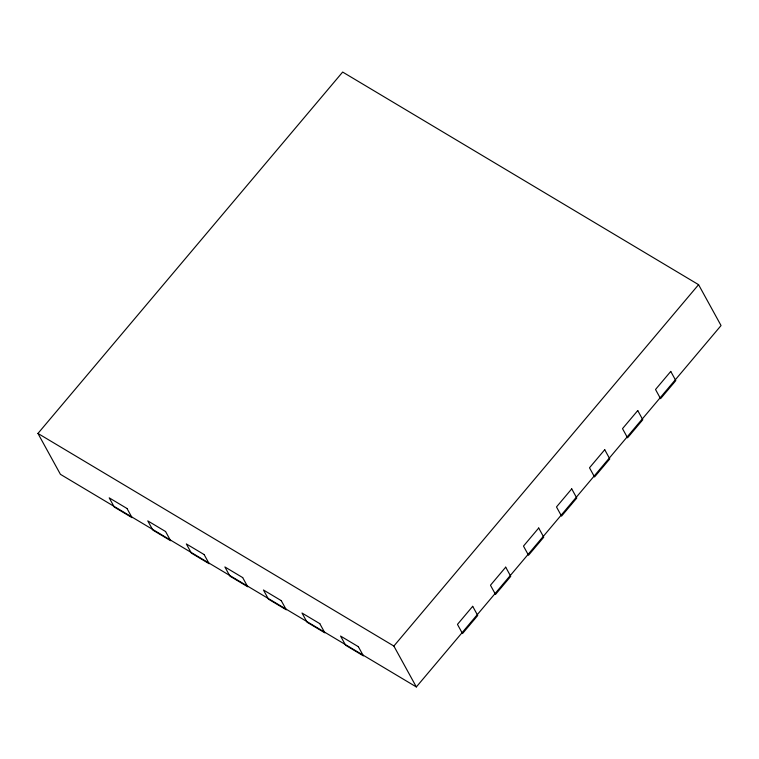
<?xml version="1.0" encoding="UTF-8"?>
<svg xmlns="http://www.w3.org/2000/svg" width="759" height="759" viewBox="0 0 759 759"><rect width="100%" height="100%" fill="white"/><g stroke="black" fill="none" stroke-linecap="round" stroke-linejoin="round"><path stroke-width="1.14" d="M37.95 433.446L342.66 72.058L698.574 284.672L721.05 325.554L416.34 686.942L60.426 474.328L37.95 433.446L393.864 646.051L416.34 686.942M393.864 646.051L698.574 284.672M472.696 606.318L457.459 624.391L462.506 633.566L477.734 615.502L472.696 606.318M505.703 567.172L490.466 585.236L495.513 594.42L510.75 576.347L505.703 567.172M538.71 528.017L523.482 546.091L528.52 555.265L543.757 537.201L538.71 528.017M571.726 488.872L556.489 506.936L561.537 516.12L576.774 498.046L571.726 488.872M604.733 449.717L589.496 467.791L594.544 476.965L609.781 458.901L604.733 449.717M637.75 410.572L622.513 428.645L627.56 437.82L642.788 419.746L637.75 410.572M670.757 371.426L655.52 389.49L660.567 398.665L675.804 380.601L670.757 371.426M127.009 508.492L109.22 497.857L114.267 507.04L132.057 517.666L127.009 508.492M165.566 531.518L147.777 520.892L152.825 530.067L170.614 540.702L165.566 531.518M204.124 554.554L186.334 543.928L191.372 553.102L209.171 563.738L204.124 554.554M242.681 577.59L224.892 566.954L229.93 576.138L247.728 586.764L242.681 577.59M281.238 600.625L263.449 589.99L268.487 599.174L286.285 609.8L281.238 600.625M319.795 623.651L302.006 613.025L307.044 622.2L324.843 632.835L319.795 623.651M358.352 646.687L340.563 636.061L345.601 645.235L363.4 655.871L358.352 646.687"/></g></svg>
